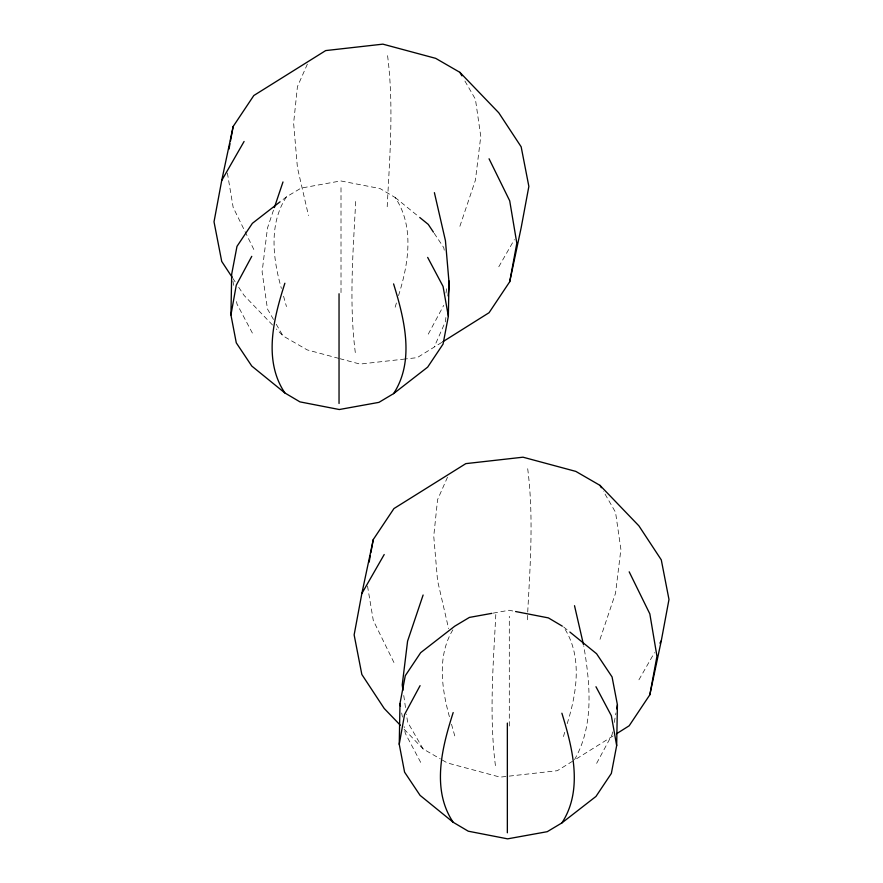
<?xml version="1.0" encoding="UTF-8"?>
<svg xmlns="http://www.w3.org/2000/svg" width="883" height="883" viewBox="0 0 883 883"><rect width="100%" height="100%" fill="white"/><g stroke="black" fill="none" stroke-linecap="round" stroke-linejoin="round"><path stroke-width="0.66" stroke-dasharray="4.42 3.31" d="M341.015 292.615L341.004 186.975M509.303 726.025L509.303 616.301M355.683 201.501C353.101 252.704 348.763 304.414 355.683 355.452M387.196 206.732C389.778 155.529 394.116 103.819 387.196 52.792M495.805 614.557C493.222 665.749 488.884 717.471 495.805 768.497M527.317 619.778C529.899 568.586 534.248 516.864 527.317 465.838M445.871 317.527L445.44 321.589L434.392 346.589M445.948 293.112L446.919 287.692M612.559 731.919L612.074 734.634L596.577 763.453M614.259 722.437L615.959 712.956M395.165 307.229L397.03 300.783M398.52 295.617C408.465 264.216 414.723 226.489 395.165 197.505L380.087 188.576L340.728 180.927L301.103 188.101L286.456 196.843L281.136 200.982M563.475 736.554L564.965 731.389M567.195 723.652C576.952 692.614 582.769 655.385 563.475 626.831L568.818 631.168M273.498 210.143L267.461 228.079L262.108 271.865L267.461 309.017L273.531 319.536M459.888 226.28L475.418 180.154L480.771 136.368L475.418 99.216L463.939 79.349M600.01 639.325L615.539 593.199L620.892 549.414L615.539 512.272L603.387 491.235M307.372 64.139L297.428 86.644L293.62 123.145L297.428 167.582L308.487 215.584M447.504 477.195L437.56 499.701L433.752 536.202L437.56 580.628L448.608 628.641M574.513 759.645C594.414 725.23 590.054 683.276 583.729 645.705M286.456 196.843C268.609 223.874 272.891 258.829 281.39 288.443M452.88 629.844C436.577 656.51 441.941 690.429 450.065 719.06M428.266 334.127L443.763 305.308M498.796 266.765L514.381 239.569M638.917 679.811L654.502 652.614M613.1 735.925L573.652 760.572M441.71 342.449L417.173 357.648L406.279 358.873M572.493 761.289L557.305 770.704L500.12 777.139L447.306 762.934L441.544 759.601M493.189 613.122L509.038 610.252L514.281 611.268M404.922 359.028L359.988 364.083L340.187 358.763M338.862 358.399L307.174 349.878L282.99 335.893L276.346 328.984M404.138 729.203L423.112 748.95L440.385 758.938M395.165 197.505L418.663 216.6M272.549 325.032L244.083 295.419L238.112 286.346M434.171 233.255L443.763 247.626L444.778 252.935M232.902 278.421L235.132 281.82M276.236 324.216L282.99 335.893M423.112 748.95L407.582 722.062L406.434 714.104M252.372 333.057L236.986 304.05L236.026 298.609M420.683 762.371L405.297 733.365L404.094 726.577M253.818 249.459L233.167 207.406L227.384 172.969M393.939 662.515L373.288 620.451L367.516 586.014M451.511 724.237L454.767 735.881M283.564 296.213L286.456 306.567M401.677 713L402.405 717.073M232.891 280.96L234.094 287.748M403.763 695.528L405.672 708.795"/><path stroke-width="1.32" d="M339.039 293.763L339.039 403.476M507.35 723.078L507.35 832.801M449.006 280.937L448.354 316.291L443.056 344.105L427.67 367.129L393.586 393.619L378.939 402.361L339.304 409.524L299.955 401.875L284.878 392.957L251.765 366.048L236.28 342.836L230.938 314.955L231.688 274.171L236.986 246.357L252.372 223.333L280.066 201.81M569.877 632.04L596.577 653.729L612.074 676.941L617.416 704.822L616.665 745.605L611.356 773.42L595.97 796.444L561.886 822.934L547.239 831.687L507.615 838.85L468.266 831.201L453.178 822.272L420.076 795.373L404.58 772.15L399.248 744.281L399.988 703.497L405.297 675.683L420.683 652.658L454.767 626.168L469.414 617.416L491.864 613.354M448.123 295.904L449.248 285.088L445.44 240.651L434.392 192.649M230.938 314.955L236.28 285.154L251.765 256.335M399.248 744.281L404.58 714.468L420.076 685.65M616.687 708.883L617.416 704.822M228.995 149.072L229.977 143.752M230.463 141.092L233.167 126.468L253.818 95.519L325.695 50.585L382.88 44.15L435.694 58.355L459.888 72.34L498.796 112.814L521.158 146.81L528.862 186.412L521.158 227.737L509.712 281.765L489.061 312.714L442.88 341.721M369.127 562.118L370.352 555.473M370.838 552.813L373.288 539.513L393.939 508.564L465.827 463.63L523.012 457.195L575.826 471.401L600.01 485.385L638.917 525.871L661.279 559.855L668.983 599.458L661.279 640.793L649.833 694.811L629.182 725.771L616.544 733.751M509.712 281.765L516.82 243.211L509.712 200.827L489.061 158.774M649.833 694.811L656.952 656.268L649.833 613.884L629.182 571.82M233.167 126.468L221.721 180.496L214.017 221.821L221.721 261.423L232.152 277.284M373.288 539.513L361.842 593.542L354.138 634.877L361.842 674.48L384.204 708.464L400.341 725.252M284.878 283.233C273.741 318.001 262.869 360.154 284.878 392.957M453.178 712.548C442.052 747.316 431.169 789.468 453.178 822.272M274.359 207.582L282.99 181.953M423.112 595.01L407.582 641.135L402.229 684.91L403.001 690.219M393.586 393.619C415.076 360.65 404.282 318.752 393.586 283.896M561.886 822.934C583.387 789.976 572.592 748.078 561.886 713.21M221.721 180.496L244.083 141.468M361.842 593.542L384.204 554.524M659.921 643.155L661.279 640.793M515.595 611.522L548.398 617.901L562.316 626.146M419.734 217.472L428.266 224.403L433.432 232.152M459.888 72.34L461.908 75.839M600.01 485.385L601.367 487.725M427.67 257.406L443.056 286.412L448.354 316.291M595.97 686.731L611.356 715.738L616.665 745.605M574.513 605.694L583.42 644.369M399.988 703.497L400.474 706.212"/></g></svg>
